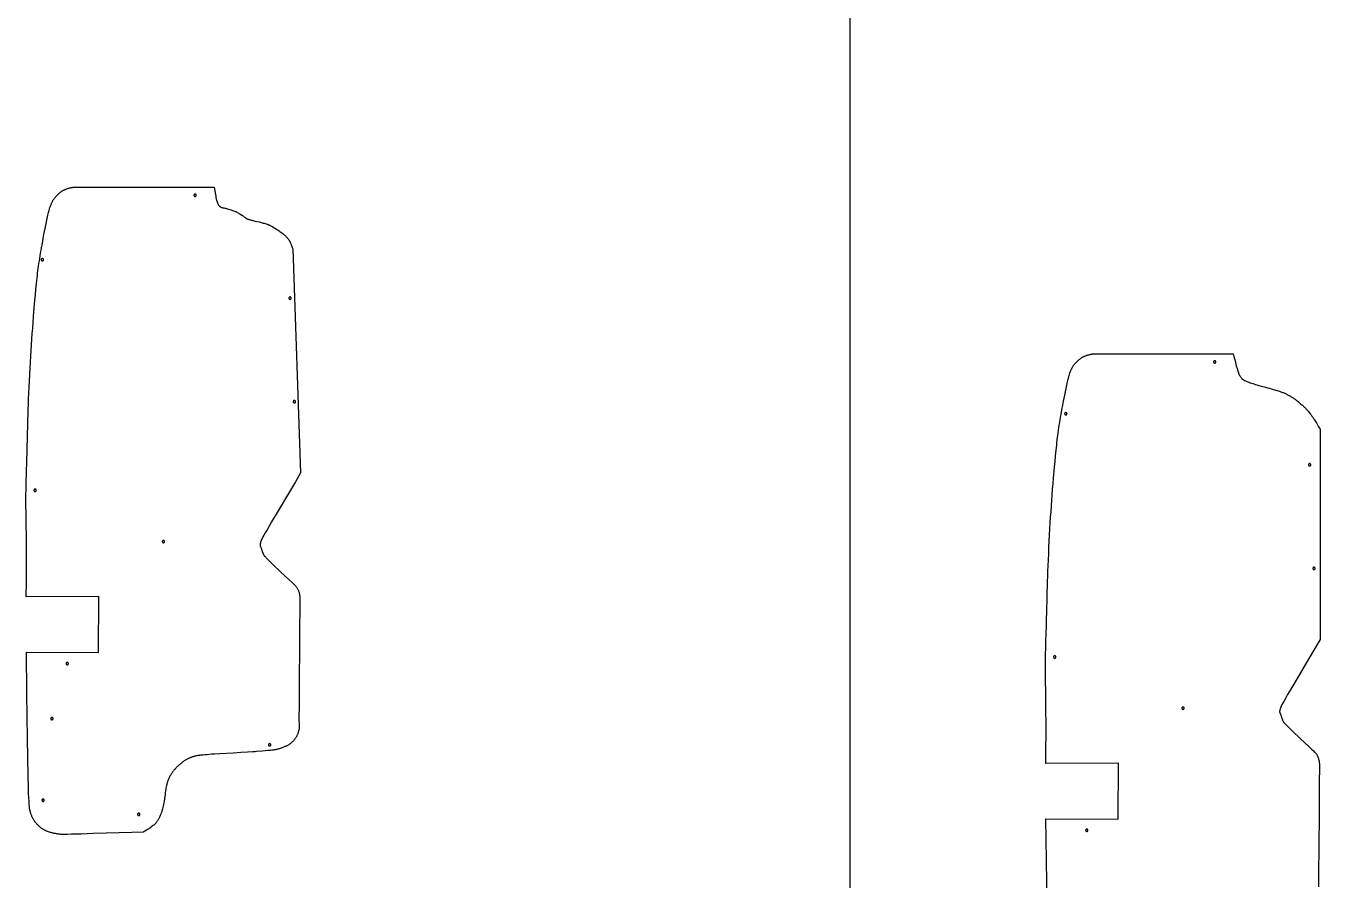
# Model space of a CAD drawing. Extents: x -1528 to 6367, y -7462 to 62.
# Drawn here: x 1995 to 4186, y -2898 to -1451 of the extents above; entities that cross this region are included whole.
import ezdxf

# ---------------------------------------------------------------- set-up
doc = ezdxf.new("R2010")
doc.units = 0
doc.layers.add('Default_Layer', color=1, linetype='CONTINUOUS')

msp = doc.modelspace()

# ---------------------------------------------------------------- linework, layer by layer
at = {"layer": 'Default_Layer'}
for points in [[(3390.1, 62), (3390.1, -7420.9)], [(3724, -2940.9), (3722.9, -2864), (3721.8, -2794), (3844, -2794.5), (3844.8, -2699.8), (3721.6, -2700.4), (3721.8, -2675.3), (3722, -2651.6), (3721.9, -2591.5), (3721.7, -2584.3), (3721.6, -2577), (3721.3, -2562.5), (3721.2, -2555.3), (3721.1, -2548), (3721, -2540.8), (3721, -2537.2), (3721, -2533.5), (3721.1, -2529.7), (3721.1, -2525.4), (3721.2, -2520.7), (3721.3, -2515.6), (3721.6, -2504.6), (3721.9, -2492.8), (3722.6, -2468.1), (3722.9, -2455.9), (3723.2, -2444.3), (3723.5, -2435.6), (3723.7, -2426.9), (3724.1, -2409.4), (3724.4, -2400.7), (3724.6, -2392), (3724.9, -2383.3), (3725.2, -2374.6), (3725.6, -2365.5), (3726, -2355.6), (3726.5, -2345.2), (3727, -2334.6), (3727.5, -2323.8), (3728.1, -2313.2), (3728.6, -2302.8), (3729.2, -2293), (3729.8, -2283.5), (3730.4, -2273.9), (3731.1, -2264.3), (3731.8, -2254.7), (3732.5, -2245.2), (3733.2, -2235.8), (3734, -2226.4), (3734.7, -2217.2), (3736.4, -2198.4), (3737.2, -2188.9), (3738.1, -2179.4), (3739, -2170), (3739.5, -2165.4), (3740, -2160.9), (3740.5, -2156.5), (3741, -2152.3), (3741.5, -2148.1), (3742, -2144.1), (3742.6, -2140.1), (3743.2, -2135.9), (3743.8, -2131.6), (3744.5, -2127.2), (3745.2, -2122.8), (3746, -2118.4), (3746.7, -2114), (3747.5, -2109.6), (3749, -2101.3), (3750.4, -2093.6), (3751.7, -2086.9), (3752.7, -2081.4), (3753.7, -2076.3), (3754.9, -2070.8), (3756, -2065.1), (3757.2, -2059.5), (3758.4, -2054.2), (3759.4, -2049.6), (3759.9, -2047.6), (3760.4, -2045.8), (3760.8, -2044.3), (3761.1, -2043.2), (3761.8, -2041.1), (3762.5, -2039), (3763.3, -2036.9), (3764.2, -2034.8), (3764.6, -2033.8), (3765, -2032.8), (3765.5, -2031.8), (3765.9, -2030.9), (3766.4, -2030), (3766.9, -2029.1), (3767.3, -2028.3), (3767.8, -2027.6), (3768.2, -2026.9), (3768.7, -2026.1), (3769.3, -2025.4), (3769.8, -2024.7), (3770.4, -2024), (3771, -2023.3), (3771.6, -2022.6), (3772.2, -2021.9), (3773.4, -2020.6), (3774.6, -2019.4), (3775.8, -2018.3), (3776.9, -2017.3), (3778, -2016.4), (3779.1, -2015.5), (3780.2, -2014.6), (3781.4, -2013.8), (3782.6, -2013), (3783.8, -2012.3), (3784.4, -2011.9), (3785, -2011.6), (3785.7, -2011.3), (3786.3, -2011), (3787, -2010.6), (3787.8, -2010.3), (3788.6, -2010), (3789.4, -2009.7), (3790.4, -2009.4), (3791.3, -2009.1), (3792.3, -2008.7), (3793.4, -2008.4), (3794.4, -2008.1), (3795.5, -2007.9), (3796.6, -2007.6), (3797.7, -2007.3), (3798.7, -2007.1), (3799.8, -2006.9), (3800.8, -2006.7), (3801.8, -2006.6), (3802.2, -2006.5), (3802.8, -2006.5), (3804.5, -2006.5), (3807, -2006.4), (3810.3, -2006.4), (3818.9, -2006.3), (3829.9, -2006.3), (3843.1, -2006.3), (3858.2, -2006.3), (3892.5, -2006.3), (3968.9, -2006.5), (4006, -2006.6), (4038.8, -2006.6), (4040, -2011.2), (4041.4, -2016.3), (4044.1, -2026.7), (4045.4, -2031.5), (4046, -2033.6), (4046.6, -2035.6), (4047.1, -2037.3), (4047.5, -2038.7), (4047.9, -2039.9), (4048.1, -2040.3), (4048.2, -2040.6), (4048.5, -2041.3), (4048.9, -2041.9), (4049.2, -2042.5), (4049.6, -2043.2), (4050.4, -2044.5), (4051.3, -2045.7), (4052.1, -2046.9), (4053, -2047.9), (4053.7, -2048.7), (4054, -2049.1), (4054.3, -2049.3), (4054.6, -2049.6), (4054.9, -2049.8), (4055.5, -2050.2), (4056.1, -2050.6), (4056.8, -2051), (4057.5, -2051.3), (4058.2, -2051.6), (4059.5, -2052.2), (4060.5, -2052.6), (4061.8, -2053.2), (4063.6, -2053.9), (4065.6, -2054.7), (4067.7, -2055.5), (4069.9, -2056.2), (4072, -2057), (4073.9, -2057.6), (4074.9, -2058), (4076.1, -2058.3), (4079, -2059.1), (4082.3, -2060.1), (4086, -2061.1), (4093.5, -2063.1), (4097, -2064.1), (4100.2, -2065), (4103.2, -2065.9), (4106.3, -2066.8), (4109.3, -2067.6), (4112.4, -2068.5), (4115.4, -2069.4), (4116.9, -2069.9), (4118.3, -2070.3), (4119.7, -2070.8), (4121, -2071.3), (4122.4, -2071.8), (4123.6, -2072.3), (4124.9, -2072.9), (4126.1, -2073.4), (4127.3, -2074), (4128.5, -2074.6), (4129.7, -2075.2), (4130.9, -2075.8), (4132.1, -2076.5), (4133.3, -2077.1), (4134.5, -2077.8), (4135.6, -2078.5), (4136.8, -2079.2), (4137.9, -2079.9), (4139.1, -2080.6), (4140.2, -2081.3), (4141.3, -2082.1), (4142.4, -2082.8), (4143.6, -2083.6), (4144.7, -2084.5), (4145.9, -2085.4), (4147.2, -2086.4), (4148.5, -2087.4), (4149.7, -2088.4), (4151, -2089.5), (4152.3, -2090.5), (4153.5, -2091.6), (4154.7, -2092.7), (4155.9, -2093.7), (4157.1, -2094.8), (4158.2, -2095.8), (4159.2, -2096.8), (4160.2, -2097.7), (4161.1, -2098.6), (4162, -2099.5), (4162.8, -2100.4), (4163.7, -2101.3), (4164.5, -2102.3), (4166.1, -2104.1), (4167.6, -2106), (4169.2, -2108), (4170.6, -2109.9), (4172.1, -2111.9), (4173.5, -2113.9), (4174.2, -2115), (4175, -2116.1), (4175.7, -2117.2), (4176.5, -2118.4), (4178, -2121), (4179.6, -2123.6), (4182.8, -2129.1), (4184.4, -2131.7), (4185.9, -2134.4), (4185.9, -2490.5), (4185.9, -2490.5), (4168.7, -2519.6), (4141.5, -2565.9), (4136.2, -2574.8), (4131, -2583.8), (4127.7, -2589.5), (4124.4, -2595.2), (4123.3, -2597), (4122.2, -2598.9), (4121.8, -2599.7), (4121.5, -2600.4), (4120.8, -2601.9), (4120.1, -2603.5), (4119.4, -2605.2), (4118.8, -2606.9), (4118.5, -2607.7), (4118.2, -2608.5), (4118, -2609.3), (4117.8, -2610), (4117.6, -2610.7), (4117.5, -2611.3), (4117.4, -2611.9), (4117.4, -2612.3), (4117.4, -2612.8), (4117.4, -2613.2), (4117.5, -2613.7), (4117.6, -2614.1), (4117.8, -2614.5), (4117.9, -2615), (4118.2, -2615.8), (4118.6, -2616.6), (4119, -2617.5), (4119.4, -2618.3), (4119.7, -2619.1), (4120, -2620.1), (4120.4, -2621.2), (4120.8, -2622.5), (4121.2, -2623.8), (4121.7, -2625.2), (4122, -2625.9), (4122.3, -2626.6), (4122.5, -2627.2), (4122.8, -2627.9), (4123.2, -2628.5), (4123.5, -2629.1), (4123.9, -2629.7), (4124.2, -2630.2), (4124.7, -2630.8), (4125.1, -2631.3), (4125.5, -2631.9), (4126, -2632.4), (4127, -2633.5), (4128, -2634.6), (4129, -2635.6), (4131.1, -2637.7), (4132, -2638.6), (4133.6, -2640.2), (4138.6, -2645), (4152.8, -2658.4), (4166.8, -2671.6), (4171.6, -2676.2), (4173.9, -2678.4), (4174.6, -2679.1), (4175.3, -2679.7), (4176.7, -2681.1), (4177.4, -2681.8), (4178.1, -2682.5), (4178.7, -2683.3), (4179, -2683.7), (4179.3, -2684.1), (4179.8, -2684.9), (4180.4, -2685.8), (4180.9, -2686.8), (4181.4, -2687.8), (4181.8, -2688.8), (4182.3, -2689.9), (4182.7, -2690.9), (4183, -2691.9), (4183.4, -2693), (4183.7, -2694.1), (4183.9, -2695.1), (4184.1, -2696.2), (4184.3, -2697.3), (4184.5, -2698.4), (4184.6, -2699.5), (4184.7, -2700.6), (4184.7, -2701.3), (4184.7, -2702.7), (4184.7, -2707.6), (4184.7, -2715), (4184.6, -2724.7), (4184.5, -2749.6), (4184.2, -2780), (4183.6, -2847.9), (4183.4, -2880.6), (4183.1, -2909.5)]]:
    msp.add_lwpolyline(points, dxfattribs=at)
for points in [[(2457.3, -2627.2), (2457.3, -2628.2), (2457.3, -2629.2), (2457.5, -2631.3), (2457.6, -2633.3), (2457.7, -2635.4), (2457.8, -2636.4), (2457.8, -2637.4), (2457.8, -2638.4), (2457.8, -2639.5), (2457.7, -2640.5), (2457.6, -2641.5), (2457.5, -2642.4), (2457.3, -2643.4), (2457.1, -2644.4), (2456.9, -2645.4), (2456.6, -2646.3), (2456.3, -2647.3), (2456, -2648.3), (2455.6, -2649.2), (2455.3, -2650.2), (2454.9, -2651.1), (2454.5, -2652.1), (2454, -2653), (2453.6, -2653.9), (2453.1, -2654.7), (2452.6, -2655.6), (2452.1, -2656.4), (2451.6, -2657.3), (2451.1, -2658.1), (2450.5, -2658.8), (2449.9, -2659.6), (2449.3, -2660.4), (2448.7, -2661.1), (2448.1, -2661.8), (2447.4, -2662.5), (2446.8, -2663.2), (2446.1, -2663.9), (2445.4, -2664.6), (2444.7, -2665.2), (2443.9, -2665.8), (2443.2, -2666.4), (2442.4, -2667), (2441.7, -2667.6), (2440.9, -2668.1), (2440.1, -2668.7), (2439.2, -2669.2), (2438.3, -2669.7), (2437.3, -2670.3), (2436.2, -2670.8), (2435, -2671.4), (2433.8, -2671.9), (2432.5, -2672.4), (2431.2, -2673), (2429.9, -2673.5), (2428.5, -2674), (2427.2, -2674.5), (2425.8, -2674.9), (2424.4, -2675.4), (2423.1, -2675.8), (2421.7, -2676.1), (2420.4, -2676.5), (2419.8, -2676.6), (2419.1, -2676.8), (2417.5, -2677.1), (2415.7, -2677.4), (2413.8, -2677.6), (2411.7, -2677.9), (2409.5, -2678.2), (2407.3, -2678.4), (2404.9, -2678.6), (2400.1, -2679.1), (2395.2, -2679.5), (2385.8, -2680.2), (2383.2, -2680.5), (2379.6, -2680.7), (2370.3, -2681.3), (2358.9, -2682), (2346.6, -2682.7), (2323.5, -2684), (2314.7, -2684.5), (2311.6, -2684.7), (2309.3, -2684.9), (2302.1, -2685.5), (2298.3, -2685.8), (2294.6, -2686.1), (2291, -2686.5), (2289.3, -2686.7), (2287.7, -2686.9), (2286.2, -2687.1), (2284.8, -2687.3), (2283.5, -2687.6), (2282.4, -2687.8), (2281.3, -2688.1), (2280.3, -2688.4), (2279.2, -2688.7), (2278.2, -2689), (2277.1, -2689.4), (2276.1, -2689.7), (2275.1, -2690.1), (2274.1, -2690.5), (2273.1, -2690.9), (2272.1, -2691.3), (2271.1, -2691.8), (2270.1, -2692.2), (2269.1, -2692.7), (2268.1, -2693.2), (2267.2, -2693.8), (2266.2, -2694.3), (2265.3, -2694.9), (2264.3, -2695.5), (2263.2, -2696.2), (2262.2, -2696.9), (2261.1, -2697.7), (2260, -2698.5), (2258.9, -2699.4), (2257.8, -2700.2), (2256.7, -2701.1), (2255.6, -2702.1), (2254.5, -2703), (2253.5, -2704), (2252.4, -2704.9), (2251.4, -2705.9), (2250.4, -2706.9), (2249.5, -2707.8), (2248.6, -2708.8), (2247.7, -2709.8), (2246.8, -2710.9), (2245.9, -2712), (2245.1, -2713.1), (2244.2, -2714.2), (2243.4, -2715.3), (2242.6, -2716.4), (2241.8, -2717.6), (2241, -2718.7), (2240.3, -2719.8), (2239.6, -2720.9), (2239, -2722), (2238.4, -2723.1), (2237.8, -2724.2), (2237.3, -2725.2), (2236.9, -2726.2), (2236.4, -2727.2), (2236, -2728.3), (2235.6, -2729.3), (2235.3, -2730.4), (2234.9, -2731.4), (2234.6, -2732.5), (2234.3, -2733.6), (2234, -2734.7), (2233.8, -2735.8), (2233.3, -2737.9), (2232.8, -2740.1), (2232.3, -2742.3), (2232.1, -2743.5), (2231.9, -2744.7), (2231.7, -2746), (2231.5, -2747.4), (2231.2, -2750.3), (2230.8, -2753.3), (2230.5, -2756.3), (2230.1, -2759.3), (2229.9, -2760.8), (2229.7, -2762.2), (2229.5, -2763.5), (2229.3, -2764.8), (2228.8, -2767.3), (2228.3, -2769.8), (2227.7, -2772.4), (2227.1, -2775), (2226.5, -2777.5), (2226.1, -2778.7), (2225.8, -2779.9), (2225.5, -2781), (2225.1, -2782.1), (2224.7, -2783.2), (2224.3, -2784.3), (2223.6, -2786.3), (2222.7, -2788.4), (2221.8, -2790.5), (2221.3, -2791.6), (2220.8, -2792.6), (2220.3, -2793.6), (2219.8, -2794.6), (2219.3, -2795.6), (2218.8, -2796.5), (2218.2, -2797.4), (2217.7, -2798.3), (2217.1, -2799.1), (2216.5, -2799.9), (2215.9, -2800.6), (2215.2, -2801.4), (2214.5, -2802.1), (2213.8, -2802.8), (2213.1, -2803.5), (2212.3, -2804.2), (2211.6, -2804.9), (2210.8, -2805.5), (2209.2, -2806.8), (2207.7, -2807.9), (2206.2, -2809), (2204.8, -2810), (2204.1, -2810.5), (2203.5, -2811), (2202.1, -2811.9), (2200.7, -2812.7), (2199.3, -2813.6), (2196.4, -2815.2), (2195, -2816), (2193.6, -2816.9), (2174.5, -2817.4), (2153.2, -2818), (2109, -2819.3), (2089, -2819.9), (2080.2, -2820.1), (2072.4, -2820.3), (2065.7, -2820.5), (2060.3, -2820.5), (2058.2, -2820.6), (2056.5, -2820.6), (2055.3, -2820.5), (2054.4, -2820.5), (2053.2, -2820.4), (2052, -2820.3), (2050.7, -2820.1), (2049.4, -2819.9), (2048.1, -2819.7), (2046.8, -2819.5), (2045.6, -2819.3), (2044.3, -2819.1), (2043, -2818.8), (2041.8, -2818.5), (2040.6, -2818.3), (2039.5, -2818), (2038.4, -2817.7), (2037.3, -2817.4), (2036.4, -2817.1), (2035.4, -2816.8), (2033.7, -2816.2), (2031.9, -2815.6), (2030.2, -2814.9), (2029.3, -2814.5), (2028.4, -2814.1), (2027.6, -2813.7), (2026.8, -2813.3), (2025.9, -2812.9), (2025.1, -2812.4), (2024.3, -2811.9), (2023.5, -2811.4), (2022.7, -2810.9), (2022, -2810.4), (2021.2, -2809.8), (2020.4, -2809.2), (2019.6, -2808.5), (2018.7, -2807.8), (2017.9, -2807.1), (2017, -2806.3), (2016.2, -2805.5), (2015.3, -2804.6), (2014.5, -2803.7), (2013.7, -2802.8), (2012.9, -2801.9), (2012.1, -2801), (2011.3, -2800), (2010.6, -2799.1), (2009.9, -2798.1), (2009.2, -2797.2), (2008.6, -2796.2), (2008, -2795.2), (2007.5, -2794.2), (2006.9, -2793.2), (2006.4, -2792.1), (2005.9, -2791.1), (2005.5, -2790), (2005, -2788.9), (2004.6, -2787.8), (2004.2, -2786.8), (2003.8, -2785.7), (2003.4, -2784.6), (2003.1, -2783.5), (2002.8, -2782.4), (2002.5, -2781.4), (2002.2, -2780.3), (2002, -2779.3), (2001.8, -2778.2), (2001.6, -2777.1), (2001.5, -2776), (2001.3, -2774.9), (2001.2, -2773.8), (2001.1, -2772.6), (2001, -2771.5), (2000.9, -2769.3), (2000.8, -2767.2), (2000.7, -2765.2), (2000.6, -2763.4), (2000.3, -2759.9), (2000, -2756.4), (1999.8, -2752.9), (1999.7, -2751.2), (1999.6, -2749.5), (1999.5, -2746.9), (1999.4, -2741.2), (1999.1, -2721.5), (1998.2, -2658.6), (1997, -2581.7), (1996, -2511.7), (2118.2, -2512.2), (2118.9, -2417.6), (1995.8, -2418.1), (1996, -2393), (1996.2, -2369.3), (1996, -2309.2), (1995.9, -2302), (1995.8, -2294.7), (1995.5, -2280.2), (1995.4, -2273), (1995.3, -2265.7), (1995.2, -2258.5), (1995.2, -2254.9), (1995.2, -2251.2), (1995.2, -2247.4), (1995.3, -2243.1), (1995.4, -2238.4), (1995.5, -2233.3), (1995.8, -2222.3), (1996.1, -2210.5), (1996.8, -2185.8), (1997.1, -2173.6), (1997.4, -2162), (1997.7, -2153.3), (1997.9, -2144.6), (1998.3, -2127.1), (1998.6, -2118.4), (1998.8, -2109.7), (1999.1, -2101), (1999.4, -2092.3), (1999.8, -2083.2), (2000.2, -2073.3), (2000.7, -2063), (2001.2, -2052.3), (2001.7, -2041.5), (2002.2, -2030.9), (2002.8, -2020.5), (2003.4, -2010.7), (2004, -2001.2), (2004.6, -1991.6), (2005.3, -1982), (2005.9, -1972.4), (2006.7, -1962.9), (2007.4, -1953.5), (2008.2, -1944.1), (2008.9, -1934.9), (2010.5, -1916.1), (2011.4, -1906.6), (2012.3, -1897.1), (2013.2, -1887.7), (2013.7, -1883.1), (2014.1, -1878.6), (2014.6, -1874.2), (2015.1, -1870), (2015.6, -1865.8), (2016.2, -1861.8), (2016.7, -1857.8), (2017.3, -1853.6), (2018, -1849.3), (2018.7, -1844.9), (2019.4, -1840.5), (2020.2, -1836.1), (2020.9, -1831.7), (2021.7, -1827.3), (2023.2, -1819), (2024.6, -1811.3), (2025.8, -1804.6), (2026.9, -1799.1), (2027.9, -1794), (2029, -1788.5), (2030.2, -1782.8), (2031.4, -1777.2), (2032.5, -1771.9), (2033.6, -1767.3), (2034.1, -1765.3), (2034.5, -1763.5), (2034.9, -1762), (2035.3, -1760.9), (2036, -1758.8), (2036.7, -1756.7), (2037.5, -1754.6), (2038.3, -1752.5), (2038.8, -1751.5), (2039.2, -1750.5), (2039.7, -1749.5), (2040.1, -1748.6), (2040.6, -1747.7), (2041, -1746.8), (2041.5, -1746), (2041.9, -1745.3), (2042.4, -1744.6), (2042.9, -1743.8), (2043.5, -1743.1), (2044, -1742.4), (2044.6, -1741.7), (2045.2, -1741), (2045.8, -1740.3), (2046.4, -1739.6), (2047.6, -1738.3), (2048.8, -1737.1), (2050, -1736), (2051.1, -1735), (2052.2, -1734.1), (2053.3, -1733.2), (2054.4, -1732.3), (2055.6, -1731.5), (2056.8, -1730.7), (2058, -1730), (2058.6, -1729.6), (2059.2, -1729.3), (2059.9, -1729), (2060.5, -1728.7), (2061.2, -1728.4), (2061.9, -1728), (2062.7, -1727.7), (2063.6, -1727.4), (2064.5, -1727.1), (2065.5, -1726.8), (2066.5, -1726.5), (2067.6, -1726.1), (2068.6, -1725.9), (2069.7, -1725.6), (2070.8, -1725.3), (2071.8, -1725), (2072.9, -1724.8), (2074, -1724.6), (2075, -1724.4), (2076, -1724.3), (2076.4, -1724.2), (2077, -1724.2), (2078.7, -1724.2), (2081.2, -1724.1), (2084.5, -1724.1), (2093.2, -1724), (2104.3, -1724), (2117.6, -1724), (2132.7, -1724), (2167.2, -1724), (2244.1, -1724.2), (2281.2, -1724.3), (2314, -1724.3), (2314.5, -1727.2), (2315, -1730.3), (2316, -1736.7), (2316.5, -1739.7), (2316.8, -1741.1), (2317, -1742.4), (2317.3, -1743.6), (2317.5, -1744.7), (2317.7, -1745.6), (2318, -1746.4), (2318.9, -1749.3), (2319.5, -1750.7), (2319.7, -1751.4), (2320, -1752.1), (2320.4, -1752.8), (2320.7, -1753.5), (2321.1, -1754.1), (2321.5, -1754.7), (2321.9, -1755.3), (2322.4, -1755.9), (2322.9, -1756.4), (2323.4, -1756.9), (2323.7, -1757.1), (2324, -1757.4), (2324.3, -1757.6), (2324.6, -1757.7), (2325.3, -1758.1), (2325.9, -1758.4), (2326.6, -1758.6), (2327.3, -1758.8), (2328.1, -1759), (2328.8, -1759.2), (2330.3, -1759.5), (2331.8, -1759.7), (2332.5, -1759.9), (2333.3, -1760.1), (2334, -1760.3), (2334.7, -1760.5), (2338.2, -1761.6), (2342.5, -1762.9), (2344.7, -1763.7), (2346.8, -1764.4), (2348.7, -1765.1), (2349.5, -1765.4), (2350.3, -1765.7), (2351.6, -1766.3), (2353, -1767), (2354.3, -1767.7), (2355.6, -1768.5), (2357, -1769.2), (2358.2, -1770), (2360.7, -1771.5), (2361.3, -1771.9), (2361.9, -1772.3), (2363.1, -1773.1), (2364.2, -1774), (2365.4, -1774.9), (2366.5, -1775.8), (2367.1, -1776.2), (2367.7, -1776.6), (2368.2, -1777), (2368.8, -1777.3), (2369.4, -1777.7), (2370, -1778), (2370.6, -1778.2), (2371.2, -1778.5), (2371.8, -1778.7), (2372.4, -1778.9), (2373.1, -1779.1), (2373.7, -1779.3), (2375, -1779.6), (2376.3, -1779.9), (2377.5, -1780.2), (2378.8, -1780.5), (2380.1, -1780.8), (2381.5, -1781.2), (2383, -1781.6), (2386.3, -1782.4), (2389.9, -1783.2), (2391.6, -1783.7), (2393.3, -1784.1), (2394.9, -1784.6), (2396.6, -1785), (2398.4, -1785.5), (2400.1, -1785.9), (2401.9, -1786.4), (2403.6, -1787), (2404.4, -1787.3), (2405.3, -1787.6), (2406.1, -1787.9), (2407, -1788.3), (2407.8, -1788.7), (2408.8, -1789.1), (2409.8, -1789.7), (2410.9, -1790.2), (2413.1, -1791.5), (2415.5, -1792.9), (2417.9, -1794.3), (2420.1, -1795.7), (2422.1, -1797), (2423.8, -1798.1), (2425.3, -1799.2), (2426.9, -1800.4), (2428.5, -1801.7), (2430, -1802.9), (2431.5, -1804.1), (2432.9, -1805.3), (2434.1, -1806.4), (2435, -1807.4), (2435.9, -1808.2), (2436.8, -1809.1), (2437.6, -1810), (2438.4, -1811), (2439.2, -1811.9), (2440, -1812.9), (2440.7, -1813.9), (2441, -1814.5), (2441.3, -1815), (2441.7, -1815.5), (2442, -1816.2), (2442.3, -1816.9), (2442.7, -1817.6), (2443.3, -1819.3), (2444, -1821.1), (2445.5, -1824.8), (2446.2, -1826.7), (2446.9, -1828.5), (2460.2, -2208), (2451.3, -2223.1), (2441.3, -2240.1), (2420.5, -2275.4), (2411.2, -2291.3), (2403.4, -2304.4), (2400.4, -2309.7), (2398, -2313.8), (2396.4, -2316.6), (2395.9, -2317.6), (2395.6, -2318.1), (2395, -2319.6), (2394.3, -2321.2), (2393.6, -2322.9), (2392.9, -2324.6), (2392.6, -2325.4), (2392.4, -2326.2), (2392.1, -2327), (2391.9, -2327.7), (2391.8, -2328.4), (2391.7, -2329), (2391.6, -2329.6), (2391.5, -2330), (2391.6, -2330.5), (2391.6, -2330.9), (2391.7, -2331.4), (2391.8, -2331.8), (2391.9, -2332.2), (2392.1, -2332.7), (2392.4, -2333.5), (2392.8, -2334.3), (2393.2, -2335.2), (2393.6, -2336), (2393.9, -2336.8), (2394.2, -2337.8), (2394.6, -2338.9), (2395, -2340.2), (2395.4, -2341.5), (2395.9, -2342.9), (2396.2, -2343.6), (2396.4, -2344.3), (2396.7, -2344.9), (2397, -2345.6), (2397.3, -2346.2), (2397.7, -2346.8), (2398, -2347.4), (2398.4, -2347.9), (2398.8, -2348.5), (2399.3, -2349), (2399.7, -2349.6), (2400.2, -2350.1), (2401.2, -2351.2), (2402.2, -2352.3), (2403.2, -2353.3), (2405.2, -2355.4), (2406.1, -2356.3), (2407.8, -2357.9), (2412.8, -2362.7), (2427, -2376.1), (2441, -2389.3), (2445.8, -2393.9), (2448.1, -2396.1), (2448.8, -2396.8), (2449.5, -2397.4), (2450.9, -2398.8), (2451.6, -2399.5), (2452.2, -2400.2), (2452.9, -2401), (2453.2, -2401.4), (2453.4, -2401.8), (2454, -2402.6), (2454.5, -2403.5), (2455.1, -2404.5), (2455.6, -2405.5), (2456, -2406.5), (2456.5, -2407.6), (2456.9, -2408.6), (2457.2, -2409.6), (2457.5, -2410.7), (2457.8, -2411.8), (2458.1, -2412.8), (2458.3, -2413.9), (2458.5, -2415), (2458.6, -2416.1), (2458.8, -2417.2), (2458.9, -2418.3), (2458.9, -2419), (2458.9, -2420.4), (2458.9, -2425.3), (2458.9, -2432.7), (2458.8, -2442.4), (2458.6, -2467.3), (2458.4, -2497.7), (2457.8, -2565.6), (2457.5, -2598.3), (2457.3, -2627.2)], [(2279.7, -1737.9), (2279.7, -1738.1), (2279.7, -1738.3), (2279.8, -1738.5), (2279.9, -1738.7), (2279.9, -1738.8), (2280, -1739), (2280.2, -1739.1), (2280.3, -1739.3), (2280.4, -1739.4), (2280.6, -1739.5), (2280.7, -1739.6), (2280.9, -1739.7), (2281.1, -1739.8), (2281.3, -1739.8), (2281.5, -1739.9), (2281.7, -1739.9), (2281.9, -1739.9), (2282.1, -1739.8), (2282.3, -1739.8), (2282.5, -1739.7), (2282.7, -1739.6), (2282.8, -1739.5), (2283, -1739.4), (2283.1, -1739.3), (2283.2, -1739.1), (2283.4, -1739), (2283.5, -1738.8), (2283.5, -1738.7), (2283.6, -1738.5), (2283.7, -1738.3), (2283.7, -1738.1), (2283.7, -1737.9), (2283.7, -1737.7), (2283.7, -1737.5), (2283.6, -1737.3), (2283.5, -1737.1), (2283.5, -1736.9), (2283.4, -1736.8), (2283.2, -1736.6), (2283.1, -1736.5), (2283, -1736.3), (2282.8, -1736.2), (2282.7, -1736.1), (2282.5, -1736), (2282.3, -1736), (2282.1, -1735.9), (2281.9, -1735.9), (2281.7, -1735.9), (2281.5, -1735.9), (2281.3, -1735.9), (2281.1, -1736), (2280.9, -1736), (2280.7, -1736.1), (2280.6, -1736.2), (2280.4, -1736.3), (2280.3, -1736.5), (2280.2, -1736.6), (2280, -1736.8), (2279.9, -1736.9), (2279.9, -1737.1), (2279.8, -1737.3), (2279.7, -1737.5), (2279.7, -1737.7), (2279.7, -1737.9)], [(2021.2, -1847.1), (2021.2, -1847.3), (2021.2, -1847.5), (2021.2, -1847.7), (2021.3, -1847.9), (2021.4, -1848), (2021.5, -1848.2), (2021.6, -1848.4), (2021.7, -1848.5), (2021.9, -1848.6), (2022, -1848.7), (2022.2, -1848.8), (2022.4, -1848.9), (2022.6, -1849), (2022.7, -1849), (2022.9, -1849.1), (2023.2, -1849.1), (2023.4, -1849.1), (2023.6, -1849), (2023.7, -1849), (2023.9, -1848.9), (2024.1, -1848.8), (2024.3, -1848.7), (2024.4, -1848.6), (2024.6, -1848.5), (2024.7, -1848.4), (2024.8, -1848.2), (2024.9, -1848), (2025, -1847.9), (2025.1, -1847.7), (2025.1, -1847.5), (2025.1, -1847.3), (2025.2, -1847.1), (2025.1, -1846.9), (2025.1, -1846.7), (2025.1, -1846.5), (2025, -1846.3), (2024.9, -1846.1), (2024.8, -1846), (2024.7, -1845.8), (2024.6, -1845.7), (2024.4, -1845.5), (2024.3, -1845.4), (2024.1, -1845.3), (2023.9, -1845.2), (2023.7, -1845.2), (2023.6, -1845.1), (2023.4, -1845.1), (2023.2, -1845.1), (2022.9, -1845.1), (2022.7, -1845.1), (2022.6, -1845.2), (2022.4, -1845.2), (2022.2, -1845.3), (2022, -1845.4), (2021.9, -1845.5), (2021.7, -1845.7), (2021.6, -1845.8), (2021.5, -1846), (2021.4, -1846.1), (2021.3, -1846.3), (2021.2, -1846.5), (2021.2, -1846.7), (2021.2, -1846.9), (2021.2, -1847.1)], [(2440.3, -1912.3), (2440.3, -1912.5), (2440.4, -1912.7), (2440.4, -1912.9), (2440.5, -1913), (2440.6, -1913.2), (2440.7, -1913.4), (2440.8, -1913.5), (2440.9, -1913.7), (2441, -1913.8), (2441.2, -1913.9), (2441.4, -1914), (2441.5, -1914.1), (2441.7, -1914.2), (2441.9, -1914.2), (2442.1, -1914.3), (2442.3, -1914.3), (2442.5, -1914.3), (2442.7, -1914.2), (2442.9, -1914.2), (2443.1, -1914.1), (2443.3, -1914), (2443.4, -1913.9), (2443.6, -1913.8), (2443.7, -1913.7), (2443.9, -1913.5), (2444, -1913.4), (2444.1, -1913.2), (2444.2, -1913), (2444.2, -1912.9), (2444.3, -1912.7), (2444.3, -1912.5), (2444.3, -1912.3), (2444.3, -1912.1), (2444.3, -1911.9), (2444.2, -1911.7), (2444.2, -1911.5), (2444.1, -1911.3), (2444, -1911.1), (2443.9, -1911), (2443.7, -1910.8), (2443.6, -1910.7), (2443.4, -1910.6), (2443.3, -1910.5), (2443.1, -1910.4), (2442.9, -1910.4), (2442.7, -1910.3), (2442.5, -1910.3), (2442.3, -1910.3), (2442.1, -1910.3), (2441.9, -1910.3), (2441.7, -1910.4), (2441.5, -1910.4), (2441.4, -1910.5), (2441.2, -1910.6), (2441, -1910.7), (2440.9, -1910.8), (2440.8, -1911), (2440.7, -1911.1), (2440.6, -1911.3), (2440.5, -1911.5), (2440.4, -1911.7), (2440.4, -1911.9), (2440.3, -1912.1), (2440.3, -1912.3)], [(4005.5, -2020.2), (4005.5, -2020.4), (4005.6, -2020.6), (4005.6, -2020.8), (4005.7, -2021), (4005.8, -2021.1), (4005.9, -2021.3), (4006, -2021.4), (4006.1, -2021.6), (4006.2, -2021.7), (4006.4, -2021.8), (4006.6, -2021.9), (4006.7, -2022), (4006.9, -2022.1), (4007.1, -2022.1), (4007.3, -2022.2), (4007.5, -2022.2), (4007.7, -2022.2), (4007.9, -2022.1), (4008.1, -2022.1), (4008.3, -2022), (4008.5, -2021.9), (4008.6, -2021.8), (4008.8, -2021.7), (4008.9, -2021.6), (4009.1, -2021.4), (4009.2, -2021.3), (4009.3, -2021.1), (4009.4, -2021), (4009.4, -2020.8), (4009.5, -2020.6), (4009.5, -2020.4), (4009.5, -2020.2), (4009.5, -2020), (4009.5, -2019.8), (4009.4, -2019.6), (4009.4, -2019.4), (4009.3, -2019.2), (4009.2, -2019.1), (4009.1, -2018.9), (4008.9, -2018.8), (4008.8, -2018.6), (4008.6, -2018.5), (4008.5, -2018.4), (4008.3, -2018.3), (4008.1, -2018.3), (4007.9, -2018.2), (4007.7, -2018.2), (4007.5, -2018.2), (4007.3, -2018.2), (4007.1, -2018.2), (4006.9, -2018.3), (4006.7, -2018.3), (4006.6, -2018.4), (4006.4, -2018.5), (4006.2, -2018.6), (4006.1, -2018.8), (4006, -2018.9), (4005.9, -2019.1), (4005.8, -2019.2), (4005.7, -2019.4), (4005.6, -2019.6), (4005.6, -2019.8), (4005.5, -2020), (4005.5, -2020.2)], [(2447.7, -2087.6), (2447.7, -2087.8), (2447.7, -2088), (2447.8, -2088.2), (2447.9, -2088.4), (2447.9, -2088.6), (2448, -2088.8), (2448.2, -2088.9), (2448.3, -2089.1), (2448.4, -2089.2), (2448.6, -2089.3), (2448.7, -2089.4), (2448.9, -2089.5), (2449.1, -2089.6), (2449.3, -2089.6), (2449.5, -2089.6), (2449.7, -2089.6), (2449.9, -2089.6), (2450.1, -2089.6), (2450.3, -2089.6), (2450.5, -2089.5), (2450.6, -2089.4), (2450.8, -2089.3), (2451, -2089.2), (2451.1, -2089.1), (2451.2, -2088.9), (2451.4, -2088.8), (2451.5, -2088.6), (2451.5, -2088.4), (2451.6, -2088.2), (2451.7, -2088), (2451.7, -2087.8), (2451.7, -2087.6), (2451.7, -2087.4), (2451.7, -2087.2), (2451.6, -2087), (2451.5, -2086.9), (2451.5, -2086.7), (2451.4, -2086.5), (2451.2, -2086.4), (2451.1, -2086.2), (2451, -2086.1), (2450.8, -2086), (2450.6, -2085.9), (2450.5, -2085.8), (2450.3, -2085.7), (2450.1, -2085.7), (2449.9, -2085.7), (2449.7, -2085.6), (2449.5, -2085.7), (2449.3, -2085.7), (2449.1, -2085.7), (2448.9, -2085.8), (2448.7, -2085.9), (2448.6, -2086), (2448.4, -2086.1), (2448.3, -2086.2), (2448.2, -2086.4), (2448, -2086.5), (2447.9, -2086.7), (2447.9, -2086.9), (2447.8, -2087), (2447.7, -2087.2), (2447.7, -2087.4), (2447.7, -2087.6)], [(3753.5, -2108), (3753.5, -2108.2), (3753.5, -2108.4), (3753.6, -2108.6), (3753.6, -2108.8), (3753.7, -2109), (3753.8, -2109.1), (3753.9, -2109.3), (3754.1, -2109.4), (3754.2, -2109.6), (3754.4, -2109.7), (3754.5, -2109.8), (3754.7, -2109.9), (3754.9, -2109.9), (3755.1, -2110), (3755.3, -2110), (3755.5, -2110), (3755.7, -2110), (3755.9, -2110), (3756.1, -2109.9), (3756.3, -2109.9), (3756.4, -2109.8), (3756.6, -2109.7), (3756.7, -2109.6), (3756.9, -2109.4), (3757, -2109.3), (3757.1, -2109.1), (3757.2, -2109), (3757.3, -2108.8), (3757.4, -2108.6), (3757.4, -2108.4), (3757.5, -2108.2), (3757.5, -2108), (3757.5, -2107.8), (3757.4, -2107.6), (3757.4, -2107.4), (3757.3, -2107.2), (3757.2, -2107.1), (3757.1, -2106.9), (3757, -2106.7), (3756.9, -2106.6), (3756.7, -2106.5), (3756.6, -2106.4), (3756.4, -2106.3), (3756.3, -2106.2), (3756.1, -2106.1), (3755.9, -2106.1), (3755.7, -2106), (3755.5, -2106), (3755.3, -2106), (3755.1, -2106.1), (3754.9, -2106.1), (3754.7, -2106.2), (3754.5, -2106.3), (3754.4, -2106.4), (3754.2, -2106.5), (3754.1, -2106.6), (3753.9, -2106.7), (3753.8, -2106.9), (3753.7, -2107.1), (3753.6, -2107.2), (3753.6, -2107.4), (3753.5, -2107.6), (3753.5, -2107.8), (3753.5, -2108)], [(4166.1, -2194.6), (4166.1, -2194.8), (4166.2, -2195), (4166.2, -2195.2), (4166.3, -2195.3), (4166.4, -2195.5), (4166.5, -2195.7), (4166.6, -2195.8), (4166.7, -2196), (4166.9, -2196.1), (4167, -2196.2), (4167.2, -2196.3), (4167.4, -2196.4), (4167.5, -2196.5), (4167.7, -2196.5), (4167.9, -2196.5), (4168.1, -2196.6), (4168.3, -2196.5), (4168.5, -2196.5), (4168.7, -2196.5), (4168.9, -2196.4), (4169.1, -2196.3), (4169.3, -2196.2), (4169.4, -2196.1), (4169.6, -2196), (4169.7, -2195.8), (4169.8, -2195.7), (4169.9, -2195.5), (4170, -2195.3), (4170, -2195.2), (4170.1, -2195), (4170.1, -2194.8), (4170.1, -2194.6), (4170.1, -2194.4), (4170.1, -2194.2), (4170, -2194), (4170, -2193.8), (4169.9, -2193.6), (4169.8, -2193.4), (4169.7, -2193.3), (4169.6, -2193.1), (4169.4, -2193), (4169.3, -2192.9), (4169.1, -2192.8), (4168.9, -2192.7), (4168.7, -2192.6), (4168.5, -2192.6), (4168.3, -2192.6), (4168.1, -2192.6), (4167.9, -2192.6), (4167.7, -2192.6), (4167.5, -2192.6), (4167.4, -2192.7), (4167.2, -2192.8), (4167, -2192.9), (4166.9, -2193), (4166.7, -2193.1), (4166.6, -2193.3), (4166.5, -2193.4), (4166.4, -2193.6), (4166.3, -2193.8), (4166.2, -2194), (4166.2, -2194.2), (4166.1, -2194.4), (4166.1, -2194.6)], [(2008.8, -2237.7), (2008.8, -2237.9), (2008.9, -2238.1), (2008.9, -2238.3), (2009, -2238.5), (2009.1, -2238.7), (2009.2, -2238.8), (2009.3, -2239), (2009.4, -2239.1), (2009.6, -2239.3), (2009.7, -2239.4), (2009.9, -2239.5), (2010.1, -2239.6), (2010.2, -2239.6), (2010.4, -2239.7), (2010.6, -2239.7), (2010.8, -2239.7), (2011, -2239.7), (2011.2, -2239.7), (2011.4, -2239.6), (2011.6, -2239.6), (2011.8, -2239.5), (2012, -2239.4), (2012.1, -2239.3), (2012.2, -2239.1), (2012.4, -2239), (2012.5, -2238.8), (2012.6, -2238.7), (2012.7, -2238.5), (2012.7, -2238.3), (2012.8, -2238.1), (2012.8, -2237.9), (2012.8, -2237.7), (2012.8, -2237.5), (2012.8, -2237.3), (2012.7, -2237.1), (2012.7, -2236.9), (2012.6, -2236.8), (2012.5, -2236.6), (2012.4, -2236.4), (2012.2, -2236.3), (2012.1, -2236.2), (2012, -2236.1), (2011.8, -2236), (2011.6, -2235.9), (2011.4, -2235.8), (2011.2, -2235.8), (2011, -2235.7), (2010.8, -2235.7), (2010.6, -2235.7), (2010.4, -2235.8), (2010.2, -2235.8), (2010.1, -2235.9), (2009.9, -2236), (2009.7, -2236.1), (2009.6, -2236.2), (2009.4, -2236.3), (2009.3, -2236.4), (2009.2, -2236.6), (2009.1, -2236.8), (2009, -2236.9), (2008.9, -2237.1), (2008.9, -2237.3), (2008.8, -2237.5), (2008.8, -2237.7)], [(2226.1, -2324.5), (2226.1, -2324.7), (2226.1, -2324.9), (2226.2, -2325.1), (2226.2, -2325.3), (2226.3, -2325.5), (2226.4, -2325.6), (2226.5, -2325.8), (2226.7, -2325.9), (2226.8, -2326.1), (2227, -2326.2), (2227.1, -2326.3), (2227.3, -2326.4), (2227.5, -2326.4), (2227.7, -2326.5), (2227.9, -2326.5), (2228.1, -2326.5), (2228.3, -2326.5), (2228.5, -2326.5), (2228.7, -2326.4), (2228.9, -2326.4), (2229, -2326.3), (2229.2, -2326.2), (2229.3, -2326.1), (2229.5, -2325.9), (2229.6, -2325.8), (2229.7, -2325.6), (2229.8, -2325.5), (2229.9, -2325.3), (2230, -2325.1), (2230, -2324.9), (2230.1, -2324.7), (2230.1, -2324.5), (2230.1, -2324.3), (2230, -2324.1), (2230, -2323.9), (2229.9, -2323.7), (2229.8, -2323.6), (2229.7, -2323.4), (2229.6, -2323.2), (2229.5, -2323.1), (2229.3, -2323), (2229.2, -2322.9), (2229, -2322.8), (2228.9, -2322.7), (2228.7, -2322.6), (2228.5, -2322.6), (2228.3, -2322.5), (2228.1, -2322.5), (2227.9, -2322.5), (2227.7, -2322.6), (2227.5, -2322.6), (2227.3, -2322.7), (2227.1, -2322.8), (2227, -2322.9), (2226.8, -2323), (2226.7, -2323.1), (2226.5, -2323.2), (2226.4, -2323.4), (2226.3, -2323.6), (2226.2, -2323.7), (2226.2, -2323.9), (2226.1, -2324.1), (2226.1, -2324.3), (2226.1, -2324.5)], [(4173.5, -2369.9), (4173.5, -2370.1), (4173.6, -2370.3), (4173.6, -2370.5), (4173.7, -2370.7), (4173.8, -2370.9), (4173.9, -2371.1), (4174, -2371.2), (4174.1, -2371.4), (4174.2, -2371.5), (4174.4, -2371.6), (4174.6, -2371.7), (4174.7, -2371.8), (4174.9, -2371.9), (4175.1, -2371.9), (4175.3, -2371.9), (4175.5, -2371.9), (4175.7, -2371.9), (4175.9, -2371.9), (4176.1, -2371.9), (4176.3, -2371.8), (4176.5, -2371.7), (4176.6, -2371.6), (4176.8, -2371.5), (4176.9, -2371.4), (4177.1, -2371.2), (4177.2, -2371.1), (4177.3, -2370.9), (4177.4, -2370.7), (4177.4, -2370.5), (4177.5, -2370.3), (4177.5, -2370.1), (4177.5, -2369.9), (4177.5, -2369.7), (4177.5, -2369.5), (4177.4, -2369.3), (4177.4, -2369.2), (4177.3, -2369), (4177.2, -2368.8), (4177.1, -2368.7), (4176.9, -2368.5), (4176.8, -2368.4), (4176.6, -2368.3), (4176.5, -2368.2), (4176.3, -2368.1), (4176.1, -2368), (4175.9, -2368), (4175.7, -2368), (4175.5, -2367.9), (4175.3, -2368), (4175.1, -2368), (4174.9, -2368), (4174.7, -2368.1), (4174.6, -2368.2), (4174.4, -2368.3), (4174.2, -2368.4), (4174.1, -2368.5), (4174, -2368.7), (4173.9, -2368.8), (4173.8, -2369), (4173.7, -2369.2), (4173.6, -2369.3), (4173.6, -2369.5), (4173.5, -2369.7), (4173.5, -2369.9)], [(3734.7, -2520), (3734.7, -2520.2), (3734.7, -2520.4), (3734.7, -2520.6), (3734.8, -2520.8), (3734.9, -2521), (3735, -2521.1), (3735.1, -2521.3), (3735.2, -2521.4), (3735.4, -2521.6), (3735.5, -2521.7), (3735.7, -2521.8), (3735.9, -2521.9), (3736.1, -2521.9), (3736.3, -2522), (3736.4, -2522), (3736.7, -2522), (3736.9, -2522), (3737.1, -2522), (3737.2, -2521.9), (3737.4, -2521.9), (3737.6, -2521.8), (3737.8, -2521.7), (3737.9, -2521.6), (3738.1, -2521.4), (3738.2, -2521.3), (3738.3, -2521.1), (3738.4, -2521), (3738.5, -2520.8), (3738.6, -2520.6), (3738.6, -2520.4), (3738.6, -2520.2), (3738.7, -2520), (3738.6, -2519.8), (3738.6, -2519.6), (3738.6, -2519.4), (3738.5, -2519.2), (3738.4, -2519.1), (3738.3, -2518.9), (3738.2, -2518.7), (3738.1, -2518.6), (3737.9, -2518.5), (3737.8, -2518.4), (3737.6, -2518.3), (3737.4, -2518.2), (3737.2, -2518.1), (3737.1, -2518.1), (3736.9, -2518), (3736.7, -2518), (3736.4, -2518), (3736.3, -2518.1), (3736.1, -2518.1), (3735.9, -2518.2), (3735.7, -2518.3), (3735.5, -2518.4), (3735.4, -2518.5), (3735.2, -2518.6), (3735.1, -2518.7), (3735, -2518.9), (3734.9, -2519.1), (3734.8, -2519.2), (3734.7, -2519.4), (3734.7, -2519.6), (3734.7, -2519.8), (3734.7, -2520)], [(2063.2, -2531.2), (2063.2, -2531.4), (2063.2, -2531.6), (2063.3, -2531.8), (2063.4, -2532), (2063.4, -2532.1), (2063.5, -2532.3), (2063.7, -2532.5), (2063.8, -2532.6), (2063.9, -2532.7), (2064.1, -2532.8), (2064.3, -2533), (2064.4, -2533), (2064.6, -2533.1), (2064.8, -2533.2), (2065, -2533.2), (2065.2, -2533.2), (2065.4, -2533.2), (2065.6, -2533.2), (2065.8, -2533.1), (2066, -2533), (2066.2, -2533), (2066.3, -2532.8), (2066.5, -2532.7), (2066.6, -2532.6), (2066.7, -2532.5), (2066.9, -2532.3), (2067, -2532.1), (2067, -2532), (2067.1, -2531.8), (2067.2, -2531.6), (2067.2, -2531.4), (2067.2, -2531.2), (2067.2, -2531), (2067.2, -2530.8), (2067.1, -2530.6), (2067, -2530.4), (2067, -2530.2), (2066.9, -2530.1), (2066.7, -2529.9), (2066.6, -2529.8), (2066.5, -2529.6), (2066.3, -2529.5), (2066.2, -2529.4), (2066, -2529.3), (2065.8, -2529.3), (2065.6, -2529.2), (2065.4, -2529.2), (2065.2, -2529.2), (2065, -2529.2), (2064.8, -2529.2), (2064.6, -2529.3), (2064.4, -2529.3), (2064.3, -2529.4), (2064.1, -2529.5), (2063.9, -2529.6), (2063.8, -2529.8), (2063.7, -2529.9), (2063.5, -2530.1), (2063.4, -2530.2), (2063.4, -2530.4), (2063.3, -2530.6), (2063.2, -2530.8), (2063.2, -2531), (2063.2, -2531.2)], [(3951.9, -2606.8), (3951.9, -2607), (3951.9, -2607.2), (3952, -2607.4), (3952.1, -2607.6), (3952.1, -2607.8), (3952.2, -2607.9), (3952.4, -2608.1), (3952.5, -2608.2), (3952.6, -2608.4), (3952.8, -2608.5), (3952.9, -2608.6), (3953.1, -2608.7), (3953.3, -2608.7), (3953.5, -2608.8), (3953.7, -2608.8), (3953.9, -2608.8), (3954.1, -2608.8), (3954.3, -2608.8), (3954.5, -2608.7), (3954.7, -2608.7), (3954.9, -2608.6), (3955, -2608.5), (3955.2, -2608.4), (3955.3, -2608.2), (3955.4, -2608.1), (3955.6, -2607.9), (3955.7, -2607.8), (3955.7, -2607.6), (3955.8, -2607.4), (3955.9, -2607.2), (3955.9, -2607), (3955.9, -2606.8), (3955.9, -2606.6), (3955.9, -2606.4), (3955.8, -2606.2), (3955.7, -2606), (3955.7, -2605.9), (3955.6, -2605.7), (3955.4, -2605.5), (3955.3, -2605.4), (3955.2, -2605.3), (3955, -2605.2), (3954.9, -2605.1), (3954.7, -2605), (3954.5, -2604.9), (3954.3, -2604.9), (3954.1, -2604.8), (3953.9, -2604.8), (3953.7, -2604.8), (3953.5, -2604.9), (3953.3, -2604.9), (3953.1, -2605), (3952.9, -2605.1), (3952.8, -2605.2), (3952.6, -2605.3), (3952.5, -2605.4), (3952.4, -2605.5), (3952.2, -2605.7), (3952.1, -2605.9), (3952.1, -2606), (3952, -2606.2), (3951.9, -2606.4), (3951.9, -2606.6), (3951.9, -2606.8)], [(2037.2, -2624.5), (2037.2, -2624.7), (2037.2, -2624.9), (2037.3, -2625.1), (2037.3, -2625.2), (2037.4, -2625.4), (2037.5, -2625.6), (2037.6, -2625.7), (2037.7, -2625.9), (2037.9, -2626), (2038, -2626.1), (2038.2, -2626.2), (2038.4, -2626.3), (2038.6, -2626.4), (2038.8, -2626.4), (2039, -2626.4), (2039.2, -2626.5), (2039.4, -2626.4), (2039.6, -2626.4), (2039.8, -2626.4), (2039.9, -2626.3), (2040.1, -2626.2), (2040.3, -2626.1), (2040.4, -2626), (2040.6, -2625.9), (2040.7, -2625.7), (2040.8, -2625.6), (2040.9, -2625.4), (2041, -2625.2), (2041.1, -2625.1), (2041.1, -2624.9), (2041.2, -2624.7), (2041.2, -2624.5), (2041.2, -2624.3), (2041.1, -2624.1), (2041.1, -2623.9), (2041, -2623.7), (2040.9, -2623.5), (2040.8, -2623.3), (2040.7, -2623.2), (2040.6, -2623), (2040.4, -2622.9), (2040.3, -2622.8), (2040.1, -2622.7), (2039.9, -2622.6), (2039.8, -2622.5), (2039.6, -2622.5), (2039.4, -2622.5), (2039.2, -2622.5), (2039, -2622.5), (2038.8, -2622.5), (2038.6, -2622.5), (2038.4, -2622.6), (2038.2, -2622.7), (2038, -2622.8), (2037.9, -2622.9), (2037.7, -2623), (2037.6, -2623.2), (2037.5, -2623.3), (2037.4, -2623.5), (2037.3, -2623.7), (2037.3, -2623.9), (2037.2, -2624.1), (2037.2, -2624.3), (2037.2, -2624.5)], [(2405.8, -2668.8), (2405.8, -2669), (2405.8, -2669.2), (2405.9, -2669.4), (2405.9, -2669.6), (2406, -2669.8), (2406.1, -2669.9), (2406.2, -2670.1), (2406.4, -2670.2), (2406.5, -2670.4), (2406.7, -2670.5), (2406.8, -2670.6), (2407, -2670.7), (2407.2, -2670.7), (2407.4, -2670.8), (2407.6, -2670.8), (2407.8, -2670.8), (2408, -2670.8), (2408.2, -2670.8), (2408.4, -2670.7), (2408.6, -2670.7), (2408.7, -2670.6), (2408.9, -2670.5), (2409.1, -2670.4), (2409.2, -2670.2), (2409.3, -2670.1), (2409.4, -2669.9), (2409.5, -2669.8), (2409.6, -2669.6), (2409.7, -2669.4), (2409.7, -2669.2), (2409.8, -2669), (2409.8, -2668.8), (2409.8, -2668.6), (2409.7, -2668.4), (2409.7, -2668.2), (2409.6, -2668), (2409.5, -2667.9), (2409.4, -2667.7), (2409.3, -2667.5), (2409.2, -2667.4), (2409.1, -2667.3), (2408.9, -2667.1), (2408.7, -2667), (2408.6, -2667), (2408.4, -2666.9), (2408.2, -2666.8), (2408, -2666.8), (2407.8, -2666.8), (2407.6, -2666.8), (2407.4, -2666.8), (2407.2, -2666.9), (2407, -2667), (2406.8, -2667), (2406.7, -2667.1), (2406.5, -2667.3), (2406.4, -2667.4), (2406.2, -2667.5), (2406.1, -2667.7), (2406, -2667.9), (2405.9, -2668), (2405.9, -2668.2), (2405.8, -2668.4), (2405.8, -2668.6), (2405.8, -2668.8)], [(2022.3, -2762.7), (2022.3, -2762.9), (2022.3, -2763.1), (2022.4, -2763.3), (2022.5, -2763.4), (2022.5, -2763.6), (2022.6, -2763.8), (2022.8, -2763.9), (2022.9, -2764.1), (2023, -2764.2), (2023.2, -2764.3), (2023.3, -2764.4), (2023.5, -2764.5), (2023.7, -2764.6), (2023.9, -2764.6), (2024.1, -2764.7), (2024.3, -2764.7), (2024.5, -2764.7), (2024.7, -2764.6), (2024.9, -2764.6), (2025.1, -2764.5), (2025.3, -2764.4), (2025.4, -2764.3), (2025.6, -2764.2), (2025.7, -2764.1), (2025.8, -2763.9), (2026, -2763.8), (2026.1, -2763.6), (2026.1, -2763.4), (2026.2, -2763.3), (2026.3, -2763.1), (2026.3, -2762.9), (2026.3, -2762.7), (2026.3, -2762.5), (2026.3, -2762.3), (2026.2, -2762.1), (2026.1, -2761.9), (2026.1, -2761.7), (2026, -2761.6), (2025.8, -2761.4), (2025.7, -2761.3), (2025.6, -2761.1), (2025.4, -2761), (2025.3, -2760.9), (2025.1, -2760.8), (2024.9, -2760.8), (2024.7, -2760.7), (2024.5, -2760.7), (2024.3, -2760.7), (2024.1, -2760.7), (2023.9, -2760.7), (2023.7, -2760.8), (2023.5, -2760.8), (2023.3, -2760.9), (2023.2, -2761), (2023, -2761.1), (2022.9, -2761.3), (2022.8, -2761.4), (2022.6, -2761.6), (2022.5, -2761.7), (2022.5, -2761.9), (2022.4, -2762.1), (2022.3, -2762.3), (2022.3, -2762.5), (2022.3, -2762.7)], [(2184.2, -2786.6), (2184.2, -2786.8), (2184.3, -2787), (2184.3, -2787.2), (2184.4, -2787.4), (2184.5, -2787.6), (2184.6, -2787.7), (2184.7, -2787.9), (2184.8, -2788), (2185, -2788.2), (2185.1, -2788.3), (2185.3, -2788.4), (2185.4, -2788.5), (2185.6, -2788.5), (2185.8, -2788.6), (2186, -2788.6), (2186.2, -2788.6), (2186.4, -2788.6), (2186.6, -2788.6), (2186.8, -2788.5), (2187, -2788.5), (2187.2, -2788.4), (2187.3, -2788.3), (2187.5, -2788.2), (2187.6, -2788), (2187.8, -2787.9), (2187.9, -2787.7), (2188, -2787.6), (2188.1, -2787.4), (2188.1, -2787.2), (2188.2, -2787), (2188.2, -2786.8), (2188.2, -2786.6), (2188.2, -2786.4), (2188.2, -2786.2), (2188.1, -2786), (2188.1, -2785.8), (2188, -2785.7), (2187.9, -2785.5), (2187.8, -2785.4), (2187.6, -2785.2), (2187.5, -2785.1), (2187.3, -2785), (2187.2, -2784.9), (2187, -2784.8), (2186.8, -2784.7), (2186.6, -2784.7), (2186.4, -2784.6), (2186.2, -2784.6), (2186, -2784.6), (2185.8, -2784.7), (2185.6, -2784.7), (2185.4, -2784.8), (2185.3, -2784.9), (2185.1, -2785), (2185, -2785.1), (2184.8, -2785.2), (2184.7, -2785.4), (2184.6, -2785.5), (2184.5, -2785.7), (2184.4, -2785.8), (2184.3, -2786), (2184.3, -2786.2), (2184.2, -2786.4), (2184.2, -2786.6)], [(3789, -2813.5), (3789, -2813.7), (3789.1, -2813.9), (3789.1, -2814.1), (3789.2, -2814.3), (3789.3, -2814.4), (3789.4, -2814.6), (3789.5, -2814.8), (3789.6, -2814.9), (3789.8, -2815), (3789.9, -2815.1), (3790.1, -2815.2), (3790.2, -2815.3), (3790.4, -2815.4), (3790.6, -2815.4), (3790.8, -2815.5), (3791, -2815.5), (3791.2, -2815.5), (3791.4, -2815.4), (3791.6, -2815.4), (3791.8, -2815.3), (3792, -2815.2), (3792.1, -2815.1), (3792.3, -2815), (3792.4, -2814.9), (3792.6, -2814.8), (3792.7, -2814.6), (3792.8, -2814.4), (3792.9, -2814.3), (3792.9, -2814.1), (3793, -2813.9), (3793, -2813.7), (3793, -2813.5), (3793, -2813.3), (3793, -2813.1), (3792.9, -2812.9), (3792.9, -2812.7), (3792.8, -2812.5), (3792.7, -2812.4), (3792.6, -2812.2), (3792.4, -2812.1), (3792.3, -2811.9), (3792.1, -2811.8), (3792, -2811.7), (3791.8, -2811.6), (3791.6, -2811.6), (3791.4, -2811.5), (3791.2, -2811.5), (3791, -2811.5), (3790.8, -2811.5), (3790.6, -2811.5), (3790.4, -2811.6), (3790.2, -2811.6), (3790.1, -2811.7), (3789.9, -2811.8), (3789.8, -2811.9), (3789.6, -2812.1), (3789.5, -2812.2), (3789.4, -2812.4), (3789.3, -2812.5), (3789.2, -2812.7), (3789.1, -2812.9), (3789.1, -2813.1), (3789, -2813.3), (3789, -2813.5)]]:
    msp.add_lwpolyline(points, close=True, dxfattribs=at)

doc.saveas('drawing.dxf')
